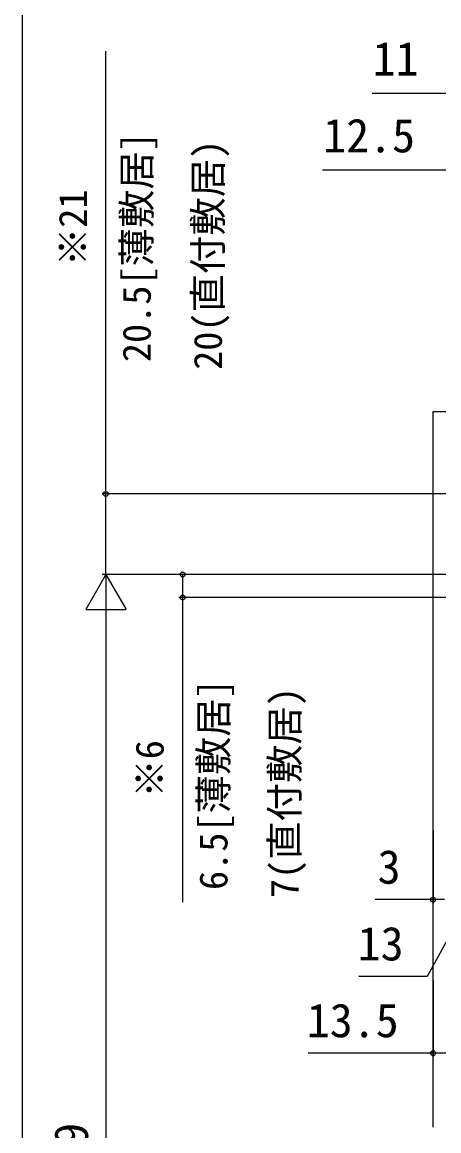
# Model space of a CAD drawing. Units: millimetres, scale not verified. Extents: x -525 to 525, y -783 to 779.
# Drawn here: x -524.9 to -416.4, y 325.9 to 614.7 of the extents above; entities that cross this region are included whole.
import ezdxf
from ezdxf.enums import TextEntityAlignment as Align

# ---------------------------------------------------------------- set-up
doc = ezdxf.new("R2010")
doc.units = ezdxf.units.MM
doc.header["$LTSCALE"] = 4
for name, color, linetype in [('0-5_YKK_12', 2, 'Continuous'), ('0-8_YKK_D', 6, 'Continuous'), ('0-9_YKK_ZWAK', 7, 'Continuous')]:
    doc.layers.add(name, color=color, linetype=linetype)
doc.styles.add('ＭＳ ゴシック', font='')
doc.styles.get('ＭＳ ゴシック').set_extended_font_data('MS Gothic')

msp = doc.modelspace()

# ---------------------------------------------------------------- linework, layer by layer
at = {"layer": '0-5_YKK_12'}
for p, q in [((-417.9, 513.312), (-412.9, 513.312)), ((-417.9, 326.812), (-417.9, 513.312))]:
    msp.add_line(p, q, dxfattribs=at)
at = {"layer": '0-8_YKK_D'}
for p, q in [((-402.9, 491.812), (-504.094, 491.812)), ((-503.112, 470.812), (-508.362, 461.718)), ((-344.899, 470.812), (-504.112, 470.812)), ((-344.899, 470.812), (-504.094, 470.812)), ((-503.112, 470.812), (-497.862, 461.718)), ((-503.112, 470.812), (-503.112, 452.625)), ((-344.899, 470.812), (-484.112, 470.812)), ((-348.799, 464.812), (-484.112, 464.812)), ((-508.362, 461.718), (-497.862, 461.718)), ((-503.112, 460.312), (-503.112, 177.315)), ((-417.9, 404.112), (-417.9, 385.112)), ((-417.9, 386.112), (-432.955, 386.112)), ((-414.9, 386.112), (-417.9, 386.112)), ((-417.9, 365.112), (-417.9, 345.112))]:
    msp.add_line(p, q, dxfattribs=at)
for points in [[(-503.094, 470.812), (-503.094, 491.812), (-503.094, 607.163)], [(-403.9, 596.174), (-414.9, 596.174), (-433.791, 596.174)], [(-391.4, 576.174), (-403.9, 576.174), (-446.686, 576.174)], [(-483.112, 470.812), (-483.112, 464.812), (-483.112, 385.477)], [(-408.4, 386.112), (-419.472, 366.112), (-437.199, 366.112)], [(-404.4, 346.112), (-417.9, 346.112), (-450.45, 346.112)]]:
    msp.add_lwpolyline(points, dxfattribs=at)
for centre in [(-503.094, 491.812), (-483.112, 470.812), (-483.112, 464.812), (-417.9, 386.112), (-417.9, 346.112)]:
    msp.add_circle(centre, 0.637, dxfattribs=at)
at = {"layer": '0-9_YKK_ZWAK'}
msp.add_line((-524.9, 746.6), (-524.9, -783.4), dxfattribs=at)

# ---------------------------------------------------------------- texts
at = {"layer": '0-8_YKK_D', "style": 'ＭＳ ゴシック'}
for s, p in [('11', (-433.632, 598.174)), ('12.5', (-446.527, 578.174)), ('3', (-432.341, 387.612)), ('13', (-437.54, 367.612)), ('13.5', (-450.791, 347.612))]:
    msp.add_text(s, height=8.798, dxfattribs=at).set_placement(p, align=Align.BOTTOM_LEFT)
for s, height, p in [('20.5[薄敷居]', 7.331, (-489.219, 526.157)), ('20(直付敷居)', 7.331, (-470.678, 524.14)), ('※21', 7.331, (-505.833, 551.157)), ('6.5[薄敷居]', 7.331, (-469.237, 388.614)), ('7(直付敷居)', 7.331, (-450.695, 386.512)), ('※6', 7.331, (-485.851, 412.676)), ('DH＝H-29', 8.798, (-505.112, 280.052))]:
    msp.add_text(s, height=height, rotation=90, dxfattribs=at).set_placement(p, align=Align.BOTTOM_LEFT)

doc.saveas('drawing.dxf')
